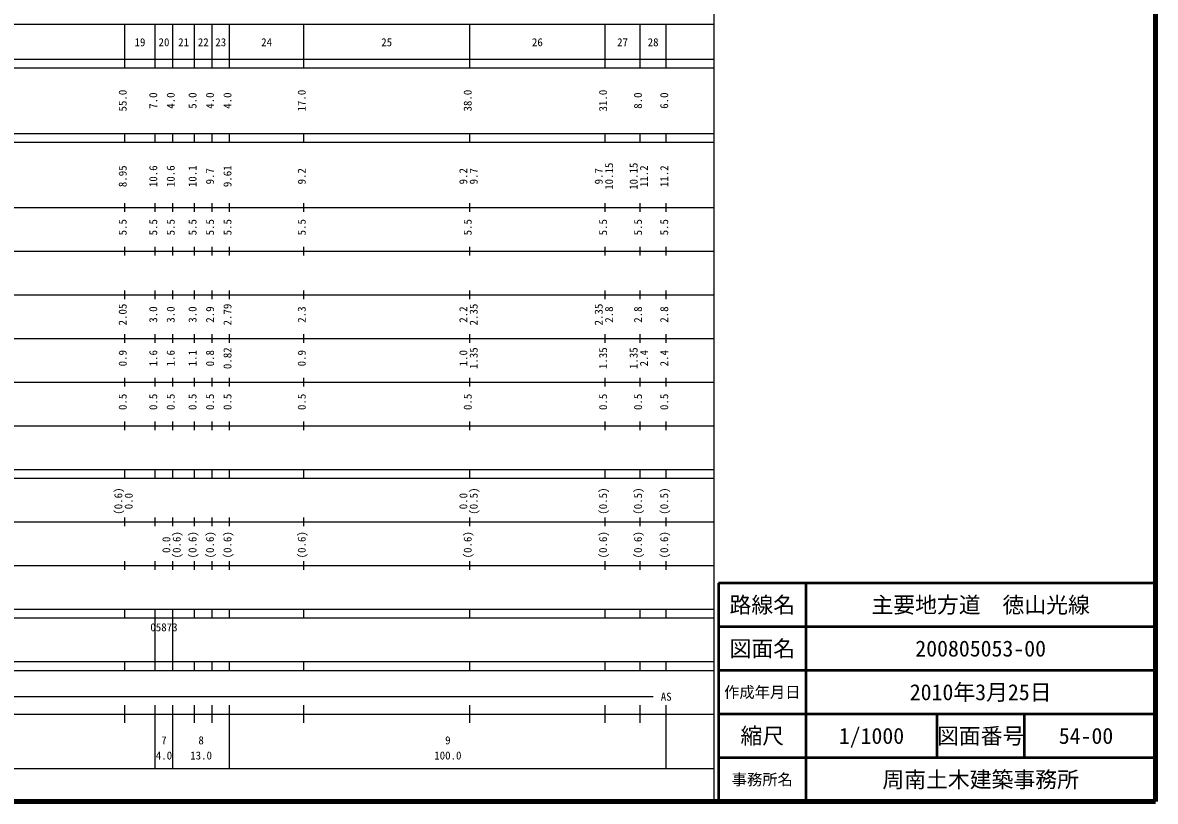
# Model space of a CAD drawing. Units: millimetres on the paper, enlarged 1000 times. Extents: x 40000 to 680000, y 20000 to 380000.
# Drawn here: x 420640 to 680000, y 20000 to 198357 of the extents above; entities that cross this region are included whole.
import ezdxf
from ezdxf.enums import TextEntityAlignment as Align

# ---------------------------------------------------------------- set-up
doc = ezdxf.new("R2010")
doc.units = ezdxf.units.MM
doc.header["$LTSCALE"] = 1000
for name, color, linetype, lineweight in [('M-TTL', 2, 'Continuous', 140), ('M-TTL-BAND', 7, 'Continuous', 25), ('M-TTL-FRAM', 2, 'Continuous', 50), ('M-TTL-LINE', 7, 'Continuous', 50)]:
    doc.layers.add(name, color=color, linetype=linetype, lineweight=lineweight)
doc.layers.add('M-TTL-TXT', color=7, linetype='Continuous')
doc.styles.add('ＭＳ ゴシック', font='')
doc.styles.get('ＭＳ ゴシック').set_extended_font_data('MS Gothic')

msp = doc.modelspace()

# ---------------------------------------------------------------- linework, layer by layer
at = {"layer": 'M-TTL'}
for p, q in [((680000, 20000), (680000, 380000)), ((40000, 20000), (680000, 20000))]:
    msp.add_line(p, q, dxfattribs=at)
at = {"layer": 'M-TTL-BAND'}
for p, q in [((579000, 20000), (579000, 370000)), ((68000, 198000), (579000, 198000)), ((444000, 188000), (444000, 198000)), ((451000, 188000), (451000, 198000)), ((455000, 188000), (455000, 198000)), ((460000, 188000), (460000, 198000)), ((464000, 188000), (464000, 198000)), ((468000, 188000), (468000, 198000)), ((485000, 188000), (485000, 198000)), ((523000, 188000), (523000, 198000)), ((554000, 188000), (554000, 198000)), ((562000, 188000), (562000, 198000)), ((568000, 188000), (568000, 198000)), ((40000, 190000), (579000, 190000)), ((40000, 188000), (579000, 188000)), ((40000, 173000), (579000, 173000)), ((444000, 171000), (444000, 173000)), ((451000, 171000), (451000, 173000)), ((455000, 171000), (455000, 173000)), ((460000, 171000), (460000, 173000)), ((464000, 171000), (464000, 173000)), ((468000, 171000), (468000, 173000)), ((485000, 171000), (485000, 173000)), ((523000, 171000), (523000, 173000)), ((554000, 171000), (554000, 173000)), ((562000, 171000), (562000, 173000)), ((568000, 171000), (568000, 173000)), ((40000, 171000), (579000, 171000)), ((40000, 156000), (579000, 156000)), ((444000, 155000), (444000, 157000)), ((451000, 155000), (451000, 157000)), ((455000, 155000), (455000, 157000)), ((460000, 155000), (460000, 157000)), ((464000, 155000), (464000, 157000)), ((468000, 155000), (468000, 157000)), ((485000, 155000), (485000, 157000)), ((523000, 155000), (523000, 157000)), ((554000, 155000), (554000, 157000)), ((562000, 155000), (562000, 157000)), ((568000, 155000), (568000, 157000)), ((46000, 146000), (579000, 146000)), ((444000, 145000), (444000, 147000)), ((451000, 145000), (451000, 147000)), ((455000, 145000), (455000, 147000)), ((460000, 145000), (460000, 147000)), ((464000, 145000), (464000, 147000)), ((468000, 145000), (468000, 147000)), ((485000, 145000), (485000, 147000)), ((523000, 145000), (523000, 147000)), ((554000, 145000), (554000, 147000)), ((562000, 145000), (562000, 147000)), ((568000, 145000), (568000, 147000)), ((52000, 136000), (579000, 136000)), ((444000, 135000), (444000, 137000)), ((451000, 135000), (451000, 137000)), ((455000, 135000), (455000, 137000)), ((460000, 135000), (460000, 137000)), ((464000, 135000), (464000, 137000)), ((468000, 135000), (468000, 137000)), ((485000, 135000), (485000, 137000)), ((523000, 135000), (523000, 137000)), ((554000, 135000), (554000, 137000)), ((562000, 135000), (562000, 137000)), ((568000, 135000), (568000, 137000)), ((46000, 126000), (579000, 126000)), ((444000, 125000), (444000, 127000)), ((451000, 125000), (451000, 127000)), ((455000, 125000), (455000, 127000)), ((460000, 125000), (460000, 127000)), ((464000, 125000), (464000, 127000)), ((468000, 125000), (468000, 127000)), ((485000, 125000), (485000, 127000)), ((523000, 125000), (523000, 127000)), ((554000, 125000), (554000, 127000)), ((562000, 125000), (562000, 127000)), ((568000, 125000), (568000, 127000)), ((444000, 115000), (444000, 117000)), ((451000, 115000), (451000, 117000)), ((455000, 115000), (455000, 117000)), ((460000, 115000), (460000, 117000)), ((464000, 115000), (464000, 117000)), ((468000, 115000), (468000, 117000)), ((485000, 115000), (485000, 117000)), ((523000, 115000), (523000, 117000)), ((554000, 115000), (554000, 117000)), ((562000, 115000), (562000, 117000)), ((568000, 115000), (568000, 117000)), ((52000, 116000), (579000, 116000)), ((444000, 105000), (444000, 107000)), ((451000, 105000), (451000, 107000)), ((455000, 105000), (455000, 107000)), ((460000, 105000), (460000, 107000)), ((464000, 105000), (464000, 107000)), ((468000, 105000), (468000, 107000)), ((485000, 105000), (485000, 107000)), ((523000, 105000), (523000, 107000)), ((554000, 105000), (554000, 107000)), ((562000, 105000), (562000, 107000)), ((568000, 105000), (568000, 107000)), ((46000, 106000), (579000, 106000)), ((40000, 96000), (579000, 96000)), ((444000, 94000), (444000, 96000)), ((451000, 94000), (451000, 96000)), ((455000, 94000), (455000, 96000)), ((460000, 94000), (460000, 96000)), ((464000, 94000), (464000, 96000)), ((468000, 94000), (468000, 96000)), ((485000, 94000), (485000, 96000)), ((523000, 94000), (523000, 96000)), ((554000, 94000), (554000, 96000)), ((562000, 94000), (562000, 96000)), ((568000, 94000), (568000, 96000)), ((40000, 94000), (579000, 94000)), ((49000, 84000), (579000, 84000)), ((444000, 83000), (444000, 85000)), ((451000, 83000), (451000, 85000)), ((455000, 83000), (455000, 85000)), ((460000, 83000), (460000, 85000)), ((464000, 83000), (464000, 85000)), ((468000, 83000), (468000, 85000)), ((485000, 83000), (485000, 85000)), ((523000, 83000), (523000, 85000)), ((554000, 83000), (554000, 85000)), ((562000, 83000), (562000, 85000)), ((568000, 83000), (568000, 85000)), ((40000, 74000), (579000, 74000)), ((444000, 73000), (444000, 75000)), ((451000, 73000), (451000, 75000)), ((455000, 73000), (455000, 75000)), ((460000, 73000), (460000, 75000)), ((464000, 73000), (464000, 75000)), ((468000, 73000), (468000, 75000)), ((485000, 73000), (485000, 75000)), ((523000, 73000), (523000, 75000)), ((554000, 73000), (554000, 75000)), ((562000, 73000), (562000, 75000)), ((568000, 73000), (568000, 75000)), ((40000, 64000), (579000, 64000)), ((444000, 62000), (444000, 64000)), ((451000, 62000), (451000, 64000)), ((455000, 62000), (455000, 64000)), ((460000, 62000), (460000, 64000)), ((464000, 62000), (464000, 64000)), ((468000, 62000), (468000, 64000)), ((485000, 62000), (485000, 64000)), ((523000, 62000), (523000, 64000)), ((554000, 62000), (554000, 64000)), ((562000, 62000), (562000, 64000)), ((568000, 62000), (568000, 64000)), ((40000, 62000), (579000, 62000)), ((451000, 52000), (451000, 62000)), ((455000, 52000), (455000, 62000)), ((40000, 52000), (579000, 52000)), ((444000, 50000), (444000, 52000)), ((451000, 50000), (451000, 52000)), ((455000, 50000), (455000, 52000)), ((460000, 50000), (460000, 52000)), ((464000, 50000), (464000, 52000)), ((468000, 50000), (468000, 52000)), ((485000, 50000), (485000, 52000)), ((523000, 50000), (523000, 52000)), ((554000, 50000), (554000, 52000)), ((562000, 50000), (562000, 52000)), ((568000, 50000), (568000, 52000)), ((40000, 50000), (579000, 50000)), ((71000, 44000), (565000, 44000)), ((444000, 38000), (444000, 42000)), ((451000, 27500), (451000, 42000)), ((455000, 27500), (455000, 42000)), ((460000, 38000), (460000, 42000)), ((464000, 38000), (464000, 42000)), ((468000, 27500), (468000, 42000)), ((485000, 38000), (485000, 42000)), ((523000, 38000), (523000, 42000)), ((554000, 38000), (554000, 42000)), ((562000, 38000), (562000, 42000)), ((568000, 27500), (568000, 42000)), ((40000, 40000), (579000, 40000)), ((68000, 27500), (579000, 27500))]:
    msp.add_line(p, q, dxfattribs=at)
at = {"layer": 'M-TTL-FRAM'}
for p, q in [((680000, 70000), (580000, 70000)), ((580000, 70000), (580000, 20000))]:
    msp.add_line(p, q, dxfattribs=at)
at = {"layer": 'M-TTL-LINE'}
for p, q in [((600000, 70000), (600000, 20000)), ((680000, 60000), (580000, 60000)), ((680000, 50000), (580000, 50000)), ((680000, 40000), (580000, 40000)), ((630000, 40000), (630000, 30000)), ((650000, 40000), (650000, 30000)), ((680000, 30000), (580000, 30000))]:
    msp.add_line(p, q, dxfattribs=at)

# ---------------------------------------------------------------- texts
at = {"layer": 'M-TTL-BAND', "style": 'ＭＳ ゴシック'}
for s, p in [('19', (447500, 192405)), ('20', (453000, 192405)), ('21', (457500, 192405)), ('22', (462000, 192405)), ('23', (466000, 192405)), ('24', (476500, 192405)), ('25', (504000, 192405)), ('26', (538500, 192405)), ('27', (558000, 192405)), ('28', (565000, 192405)), ('AS', (568000, 42500)), ('7', (453000, 32523)), ('8', (461500, 32523)), ('9', (518000, 32523)), ('4.0', (453000, 29033)), ('13.0', (461500, 29033)), ('100.0', (518000, 29033))]:
    msp.add_text(s, height=1833, dxfattribs=at).set_placement(p, align=Align.BOTTOM_CENTER)
for s, p in [('55.0', (445000, 180500)), ('7.0', (452000, 180500)), ('4.0', (456000, 180500)), ('5.0', (461000, 180500)), ('4.0', (465000, 180500)), ('4.0', (469000, 180500)), ('17.0', (486000, 180500)), ('38.0', (524000, 180500)), ('31.0', (555000, 180500)), ('8.0', (563000, 180500)), ('6.0', (569000, 180500)), ('10.15', (556370, 163174)), ('10.15', (562000, 163174)), ('8.95', (445000, 163174)), ('10.6', (452000, 163174)), ('10.6', (456000, 163174)), ('10.1', (461000, 163174)), ('9.7', (465000, 163174)), ('9.61', (469000, 163174)), ('9.2', (486000, 163174)), ('9.2', (523000, 163174)), ('9.7', (525370, 163174)), ('9.7', (554000, 163174)), ('11.2', (564370, 163174)), ('11.2', (569000, 163174)), ('5.5', (445000, 151500)), ('5.5', (452000, 151500)), ('5.5', (456000, 151500)), ('5.5', (461000, 151500)), ('5.5', (465000, 151500)), ('5.5', (469000, 151500)), ('5.5', (486000, 151500)), ('5.5', (524000, 151500)), ('5.5', (555000, 151500)), ('5.5', (563000, 151500)), ('5.5', (569000, 151500)), ('2.05', (445000, 131500)), ('3.0', (452000, 131500)), ('3.0', (456000, 131500)), ('3.0', (461000, 131500)), ('2.9', (465000, 131500)), ('2.79', (469000, 131500)), ('2.3', (486000, 131500)), ('2.2', (523000, 131500)), ('2.35', (525370, 131500)), ('2.35', (554000, 131500)), ('2.8', (556370, 131500)), ('2.8', (563000, 131500)), ('2.8', (569000, 131500)), ('0.9', (445000, 121500)), ('1.6', (452000, 121500)), ('1.6', (456000, 121500)), ('1.1', (461000, 121500)), ('0.8', (465000, 121500)), ('0.82', (469000, 121500)), ('0.9', (486000, 121500)), ('1.0', (523000, 121500)), ('1.35', (525370, 121500)), ('1.35', (555000, 121500)), ('1.35', (562000, 121500)), ('2.4', (564370, 121500)), ('2.4', (569000, 121500)), ('0.5', (445000, 111500)), ('0.5', (452000, 111500)), ('0.5', (456000, 111500)), ('0.5', (461000, 111500)), ('0.5', (465000, 111500)), ('0.5', (469000, 111500)), ('0.5', (486000, 111500)), ('0.5', (524000, 111500)), ('0.5', (555000, 111500)), ('0.5', (563000, 111500)), ('0.5', (569000, 111500)), ('(0.6)', (444000, 88764)), ('(0.5)', (525370, 88764)), ('(0.5)', (555000, 88764)), ('(0.5)', (563000, 88764)), ('(0.5)', (569000, 88764)), ('0.0', (446370, 88764)), ('0.0', (523000, 88764)), ('0.0', (455000, 78764)), ('(0.6)', (457370, 78764)), ('(0.6)', (461000, 78764)), ('(0.6)', (465000, 78764)), ('(0.6)', (469000, 78764)), ('(0.6)', (486000, 78764)), ('(0.6)', (524000, 78764)), ('(0.6)', (555000, 78764)), ('(0.6)', (563000, 78764)), ('(0.6)', (569000, 78764))]:
    msp.add_text(s, height=1833, rotation=90, dxfattribs=at).set_placement(p, align=Align.BOTTOM_CENTER)
msp.add_text('05873', height=1833, dxfattribs=at).set_placement((449875, 58405), align=Align.BOTTOM_LEFT)
at = {"layer": 'M-TTL-TXT', "style": 'ＭＳ ゴシック'}
for s, height, p in [('路線名', 3666, (590000, 65000)), ('路線名', 3666, (590000, 65000)), ('主要地方道\u3000徳山光線', 3666, (640000, 65000)), ('図面名', 3666, (590000, 55000)), ('図面名', 3666, (590000, 55000)), ('200805053-00', 3666, (640000, 55000)), ('2010年3月25日', 3666, (640000, 45000)), ('作成年月日', 2566, (590000, 45000)), ('作成年月日', 2566, (590000, 45000)), ('縮尺', 3666, (590000, 35000)), ('縮尺', 3666, (590000, 35000)), ('1/1000', 3666, (615000, 35000)), ('図面番号', 3666, (640000, 35000)), ('図面番号', 3666, (640000, 35000)), ('54-00', 3666, (664125, 35000)), ('事務所名', 2566, (590000, 25000)), ('事務所名', 2566, (590000, 25000)), ('周南土木建築事務所', 3666, (640000, 25000))]:
    msp.add_text(s, height=height, dxfattribs=at).set_placement(p, align=Align.MIDDLE_CENTER)

doc.saveas('drawing.dxf')
